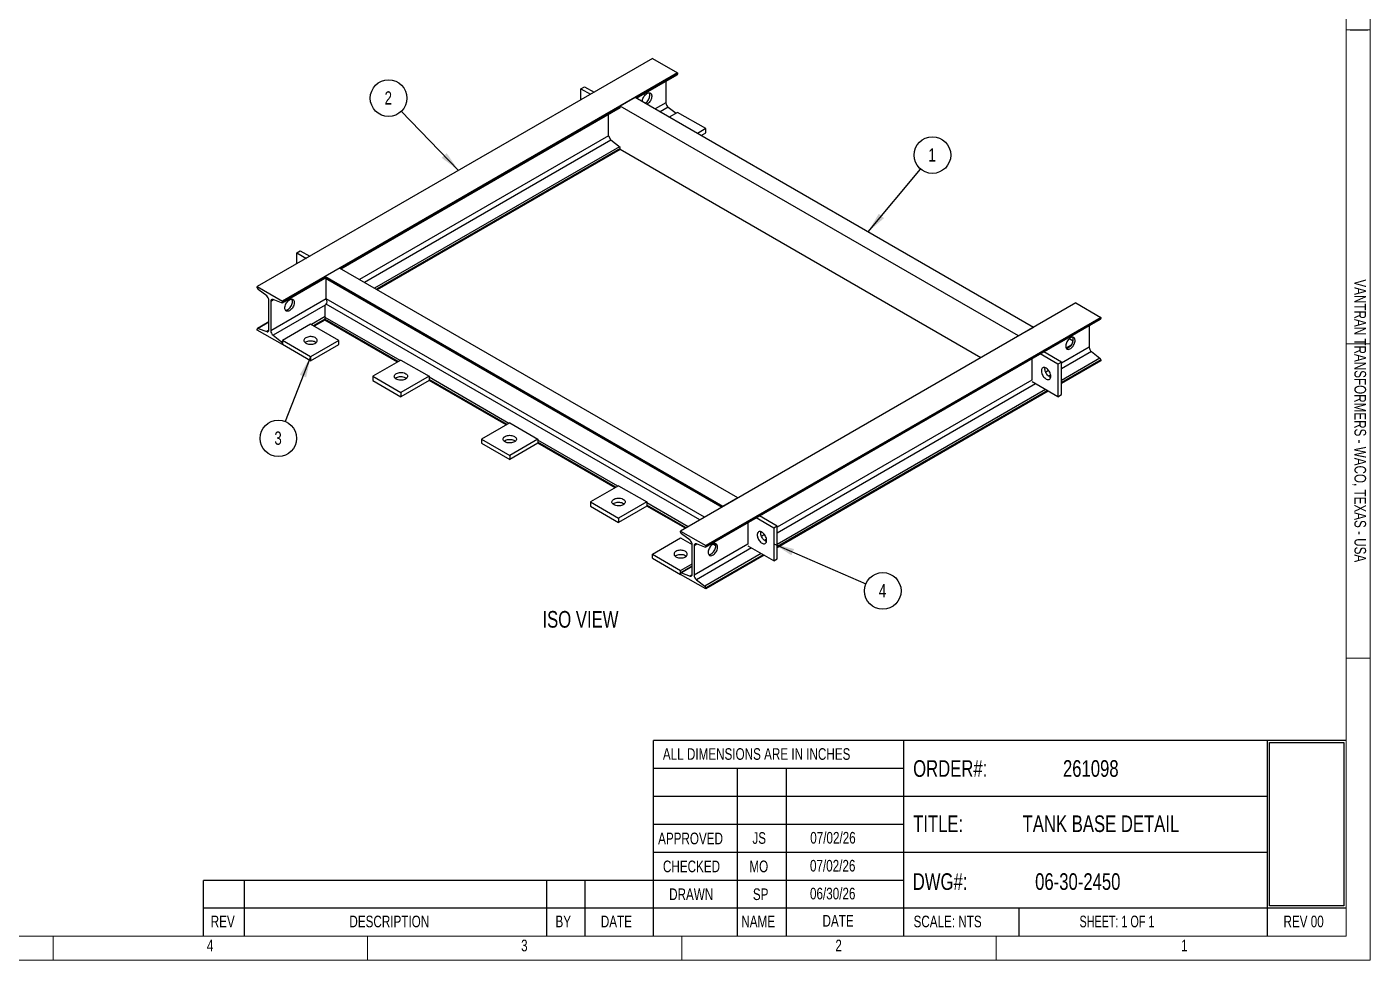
# Model space of a CAD drawing. Header units: inches. Extents: x 0 to 16.5, y 0 to 11.7.
# Drawn here: x 8.1 to 16.52, y 0.02 to 5.86 of the extents above; entities that cross this region are included whole.
import ezdxf

# ---------------------------------------------------------------- set-up
doc = ezdxf.new("R2010")
doc.units = ezdxf.units.IN
doc.header["$MEASUREMENT"] = 0
doc.layers.add('FORMAT', color=7, linetype='Continuous')
doc.styles.add('SLDTEXTSTYLE0', font='TXT', dxfattribs={"width": 0.75})
doc.styles.add('SLDTEXTSTYLE1', font='TXT', dxfattribs={"width": 0.692308})
doc.dimstyles.new('SLDDIMSTYLE5', dxfattribs={"dimtxt": 0.18, "dimasz": 0.13, "dimexe": 0, "dimexo": 0.0625, "dimgap": 0, "dimtad": 0, "dimtih": 1, "dimtoh": 1, "dimdec": 0, "dimrnd": 1e-09, "dimzin": 0, "dimdsep": 46, "dimtxsty": 'Standard', "dimsah": 1, "dimcen": 0.09, "dimadec": 0, "dimazin": 0, "dimtfac": 0.13, "dimtdec": 0, "dimtofl": 0, "dimtmove": 0, "dimatfit": 3, "dimfxl": 0, "dimfrac": 2, "dimtolj": 1, "dimtzin": 0, "dimarcsym": 0})
picture_1 = doc.add_image_def('image1.bmp', size_in_pixel=(535, 215))

# ---------------------------------------------------------------- blocks, each defined once
blk = doc.blocks.new('Drawing View122')
at = {"color": 7, "linetype": 'Continuous', "lineweight": 25}
for p, q in [((2.0509, 1.3763), (-0.424, -0.0524)), ((2.0509, 1.3763), (2.2078, 1.2857)), ((2.2078, 1.2857), (-0.2671, -0.143)), ((2.2078, 1.2791), (1.9484, 1.1293)), ((1.951, 1.1278), (2.2059, 1.2749)), ((2.2078, 1.2857), (2.2078, 1.2791)), ((1.6031, 1.1868), (1.6252, 1.1996)), ((1.6031, 1.1178), (1.6031, 1.1868)), ((1.6031, 1.1868), (1.6629, 1.1523)), ((1.6252, 1.1996), (1.685, 1.1651)), ((2.135, 1.234), (2.135, 1.0992)), ((1.9426, 1.1326), (1.8493, 1.0787)), ((4.4374, -0.3076), (1.9426, 1.1326)), ((2.135, 1.0992), (2.0678, 1.0604)), ((1.8493, 1.0721), (0.0971, 0.0606)), ((0.0998, 0.0591), (1.8493, 1.069)), ((1.7765, 0.8922), (1.7765, 1.027)), ((1.8459, 1.0671), (1.8493, 1.0658)), ((1.8493, 1.0658), (1.8493, 1.0787)), ((4.344, -0.3614), (1.8493, 1.0787)), ((2.1493, 1.0715), (2.0989, 1.0424)), ((2.1493, 1.0715), (2.1985, 1.0336)), ((2.2078, 1.039), (2.1563, 1.0093)), ((2.3846, 0.937), (2.2078, 1.039)), ((2.3846, 0.937), (2.3331, 0.9072)), ((2.3846, 0.9115), (2.3846, 0.937)), ((1.7765, 0.8922), (0.2166, -0.0083)), ((1.7908, 0.8645), (0.2477, -0.0263)), ((1.7765, 0.8922), (1.7908, 0.8645)), ((1.8493, 0.8195), (1.7908, 0.8645)), ((2.3552, 0.8945), (2.3846, 0.9115)), ((1.8439, 0.8237), (0.3097, -0.062)), ((1.8493, 0.8131), (0.3215, -0.0689)), ((1.8493, 0.8066), (0.3272, -0.0721)), ((1.8493, 0.8066), (1.8493, 0.8195)), ((4.1083, -0.4975), (1.8493, 0.8066)), ((-0.1768, 0.1593), (-0.1548, 0.172)), ((-0.1548, 0.172), (-0.0949, 0.1375)), ((-0.1768, 0.0902), (-0.1768, 0.1593)), ((-0.1768, 0.1593), (-0.117, 0.1248)), ((-0.269, -0.1538), (-0.001, 0.0009)), ((-0.0019, 0.0035), (-0.2671, -0.1496)), ((0.0914, 0.0639), (-0.0019, 0.0101)), ((2.4928, -1.4301), (-0.0019, 0.0101)), ((-0.0019, 0.0042), (-0.0019, 0.0101)), ((2.4878, -1.4331), (-0.0019, 0.0042)), ((0, 0), (2.4851, -1.4346)), ((2.5862, -1.3762), (0.0914, 0.0639)), ((-0.424, -0.0524), (-0.2671, -0.143)), ((-0.424, -0.059), (-0.424, -0.0524)), ((-0.3655, -0.1104), (-0.4186, -0.0695)), ((0.0078, -0.1283), (0.0078, -0.0045)), ((-0.3512, -0.323), (-0.3512, -0.1381)), ((0.0078, -0.1288), (-0.3398, -0.3295)), ((-0.3225, -0.1346), (-0.3398, -0.1447)), ((-0.3398, -0.1447), (-0.3398, -0.3295)), ((-0.2725, -0.1539), (-0.3256, -0.1334)), ((0.0019, -0.1682), (-0.3256, -0.3572)), ((-0.2671, -0.143), (-0.2671, -0.1496)), ((0.0074, -0.1627), (0.0019, -0.1682)), ((0.0019, -0.2448), (0.0019, -0.1682)), ((2.3478, -1.5138), (0.0074, -0.1627)), ((2.3779, -1.4965), (0.0078, -0.1283)), ((4.7025, -0.1545), (2.2277, -1.5832)), ((4.7025, -0.1545), (4.8595, -0.2451)), ((0.0019, -0.2397), (-0.0857, -0.2903)), ((0.4702, -0.5152), (0.0019, -0.2448)), ((4.8595, -0.2451), (2.3846, -1.6738)), ((4.8595, -0.2517), (2.3846, -1.6804)), ((4.8595, -0.2451), (4.8595, -0.2517)), ((-0.424, -0.3246), (-0.424, -0.318)), ((-0.2671, -0.4152), (-0.424, -0.3246)), ((-0.3512, -0.2729), (-0.4221, -0.3138)), ((-0.3512, -0.2749), (-0.4186, -0.3138)), ((-0.4186, -0.3138), (-0.3655, -0.3342)), ((-0.3514, -0.3261), (-0.3655, -0.3342)), ((-0.0903, -0.2876), (-0.2671, -0.3897)), ((0.0865, -0.3897), (-0.0903, -0.2876)), ((-0.0019, -0.2555), (-0.0739, -0.2971)), ((-0.0019, -0.2621), (-0.0682, -0.3004)), ((-0.0019, -0.2621), (-0.0019, -0.2563)), ((0.4584, -0.522), (-0.0019, -0.2563)), ((0.4533, -0.5249), (-0.0019, -0.2621)), ((2.3827, -1.6846), (4.8576, -0.2559)), ((4.4374, -0.3076), (4.344, -0.3614)), ((4.7867, -0.2968), (4.7867, -0.4316)), ((-0.3256, -0.3572), (-0.2725, -0.3981)), ((-0.2671, -0.395), (-0.2725, -0.3981)), ((-0.0903, -0.4917), (-0.2671, -0.3897)), ((-0.2671, -0.3897), (-0.2671, -0.4152)), ((-0.2671, -0.4086), (-0.2671, -0.4152)), ((-0.0903, -0.5172), (-0.2671, -0.4152)), ((0.0865, -0.3897), (-0.0903, -0.4917)), ((-0.0903, -0.5172), (0.0865, -0.4152)), ((0.0865, -0.4152), (0.0865, -0.3897)), ((4.6418, -0.4362), (4.6759, -0.4165)), ((4.6622, -0.3779), (4.6862, -0.3917)), ((-0.0903, -0.4917), (-0.0903, -0.5172)), ((4.4282, -0.5037), (4.4282, -0.6385)), ((4.5902, -0.5376), (4.4799, -0.4739)), ((4.6123, -0.5248), (4.502, -0.4611)), ((4.7867, -0.4316), (4.6123, -0.5322)), ((4.801, -0.4593), (4.6123, -0.5682)), ((4.854, -0.5001), (4.6123, -0.6397)), ((4.801, -0.4593), (4.854, -0.5001)), ((0.4754, -0.5121), (0.2986, -0.6142)), ((0.4754, -0.5121), (0.6522, -0.6142)), ((4.5328, -0.5781), (4.5141, -0.5889)), ((4.6123, -0.5248), (4.5902, -0.5376)), ((4.5902, -0.5376), (4.5902, -0.7417)), ((4.8595, -0.5107), (4.6123, -0.6533)), ((4.8595, -0.5172), (4.6123, -0.6599)), ((4.6123, -0.729), (4.6123, -0.5248)), ((4.8595, -0.5107), (4.8595, -0.5172)), ((0.2986, -0.6142), (0.4754, -0.7162)), ((0.2986, -0.6142), (0.2986, -0.6397)), ((0.2986, -0.6397), (0.4754, -0.7418)), ((0.6522, -0.6142), (0.4754, -0.7162)), ((0.6522, -0.6397), (0.4754, -0.7418)), ((0.6522, -0.6142), (0.6522, -0.6397)), ((1.1519, -0.9087), (0.6522, -0.6202)), ((1.1401, -0.9155), (0.6522, -0.6338)), ((1.135, -0.9184), (0.6522, -0.6397)), ((4.4282, -0.6385), (2.8324, -1.5598)), ((4.451, -0.6613), (2.8324, -1.5957)), ((4.5902, -0.7417), (4.4304, -0.6494)), ((4.5454, -0.6068), (4.5326, -0.6142)), ((0.4754, -0.7162), (0.4754, -0.7418)), ((4.5129, -0.6971), (2.8324, -1.6672)), ((4.5247, -0.7039), (2.8324, -1.6809)), ((4.5304, -0.7072), (2.8324, -1.6875)), ((4.5902, -0.7417), (4.6123, -0.729)), ((1.1571, -0.9057), (0.9803, -1.0077)), ((1.1571, -0.9057), (1.3339, -1.0077)), ((0.9803, -1.0077), (0.9803, -1.0332)), ((0.9803, -1.0077), (1.1571, -1.1098)), ((1.3339, -1.0077), (1.1571, -1.1098)), ((1.3339, -1.0077), (1.3339, -1.0332)), ((0.9803, -1.0332), (1.1571, -1.1353)), ((1.3339, -1.0332), (1.1571, -1.1353)), ((1.8335, -1.3022), (1.3339, -1.0137)), ((1.8217, -1.309), (1.3339, -1.0274)), ((1.8167, -1.312), (1.3339, -1.0332)), ((1.1571, -1.1098), (1.1571, -1.1353)), ((1.8388, -1.2992), (1.662, -1.4012)), ((1.8388, -1.2992), (2.0155, -1.4012)), ((1.662, -1.4012), (1.662, -1.4268)), ((1.662, -1.4012), (1.8388, -1.5033)), ((1.662, -1.4268), (1.8388, -1.5288)), ((2.0155, -1.4012), (1.8388, -1.5033)), ((2.0155, -1.4268), (1.8388, -1.5288)), ((2.0155, -1.4012), (2.0155, -1.4268)), ((2.274, -1.5565), (2.0155, -1.4073)), ((2.2622, -1.5633), (2.0155, -1.4209)), ((2.2571, -1.5662), (2.0155, -1.4268)), ((2.5862, -1.3762), (2.4928, -1.4301)), ((1.8388, -1.5033), (1.8388, -1.5288)), ((2.8103, -1.5651), (2.6999, -1.5014)), ((2.8324, -1.5524), (2.722, -1.4887)), ((2.2277, -1.5832), (2.3846, -1.6738)), ((2.2277, -1.5898), (2.2277, -1.5832)), ((2.6482, -1.5313), (2.6482, -1.6661)), ((2.8324, -1.5524), (2.8103, -1.5651)), ((2.8103, -1.5651), (2.8103, -1.7693)), ((2.8324, -1.7565), (2.8324, -1.5524)), ((2.0509, -1.7278), (2.2277, -1.6258)), ((2.2277, -1.6258), (2.3004, -1.6678)), ((2.2862, -1.6412), (2.2331, -1.6003)), ((2.3004, -1.8537), (2.3004, -1.6689)), ((2.3292, -1.6654), (2.3118, -1.6754)), ((2.6482, -1.6661), (2.3118, -1.8603)), ((2.3118, -1.6754), (2.3118, -1.8603)), ((2.3792, -1.6846), (2.3261, -1.6642)), ((2.3846, -1.6738), (2.3846, -1.6804)), ((2.4478, -1.6763), (2.4296, -1.6658)), ((2.4472, -1.6701), (2.4353, -1.6632)), ((2.8103, -1.7693), (2.6504, -1.677)), ((2.7529, -1.6057), (2.7341, -1.6165)), ((2.7654, -1.6344), (2.7527, -1.6417)), ((2.0509, -1.7533), (2.0509, -1.7278)), ((2.0509, -1.7278), (2.2277, -1.8299)), ((2.0509, -1.7533), (2.2277, -1.8554)), ((2.671, -1.6889), (2.3261, -1.888)), ((2.7329, -1.7246), (2.3792, -1.9289)), ((2.7447, -1.7315), (2.3846, -1.9394)), ((2.7505, -1.7347), (2.3846, -1.946)), ((2.4015, -1.7261), (2.4044, -1.7278)), ((2.4026, -1.7289), (2.4044, -1.7278)), ((2.4044, -1.7278), (2.4044, -1.7313)), ((2.8103, -1.7693), (2.8324, -1.7565)), ((2.2277, -1.8299), (2.3004, -1.7878)), ((2.2277, -1.8554), (2.2277, -1.8299)), ((2.2277, -1.8554), (2.2277, -1.8488)), ((2.3004, -1.8037), (2.2296, -1.8446)), ((2.3004, -1.8056), (2.2331, -1.8445)), ((2.2331, -1.8445), (2.2862, -1.865)), ((2.3846, -1.946), (2.2277, -1.8554)), ((2.3002, -1.8568), (2.2862, -1.865)), ((2.3261, -1.888), (2.3792, -1.9289)), ((2.3846, -1.9394), (2.3846, -1.946))]:
    blk.add_line(p, q, dxfattribs=at)
at = {"color": 7, "linetype": 'Continuous', "lineweight": 25, "flags": 128}
for points in [[(1.9877, 1.1066), (1.9881, 1.1126), (1.9894, 1.1189), (1.9915, 1.1253), (1.9943, 1.1317), (1.9977, 1.1379), (2.0017, 1.1436), (2.0062, 1.1488), (2.011, 1.1533), (2.0159, 1.1569), (2.0209, 1.1595), (2.0258, 1.1611), (2.0304, 1.1616), (2.0347, 1.1611), (2.0385, 1.1594), (2.0416, 1.1567), (2.044, 1.1531), (2.0457, 1.1486), (2.0465, 1.1434), (2.0465, 1.1376), (2.0457, 1.1315), (2.044, 1.1251), (2.0416, 1.1186), (2.0385, 1.1123), (2.0347, 1.1063), (2.0304, 1.1009), (2.0258, 1.096), (2.0209, 1.092), (2.0172, 1.0896)], [(-0.3256, -0.1334), (-0.3285, -0.1326), (-0.3312, -0.1325), (-0.3337, -0.133), (-0.3358, -0.1342), (-0.3375, -0.1361), (-0.3388, -0.1385), (-0.3396, -0.1414), (-0.3398, -0.1447)], [(-0.2671, -0.1496), (-0.2672, -0.1509), (-0.2675, -0.152), (-0.2679, -0.1529), (-0.2686, -0.1536), (-0.2694, -0.154), (-0.2703, -0.1542), (-0.2714, -0.1542), (-0.2725, -0.1539)], [(-0.2514, -0.1861), (-0.251, -0.1801), (-0.2498, -0.1738), (-0.2477, -0.1673), (-0.2449, -0.1609), (-0.2415, -0.1548), (-0.2374, -0.149), (-0.233, -0.1438), (-0.2282, -0.1394), (-0.2232, -0.1358), (-0.2182, -0.1332), (-0.2134, -0.1316), (-0.2087, -0.131), (-0.2045, -0.1316), (-0.2007, -0.1332), (-0.1976, -0.1359), (-0.1951, -0.1396), (-0.1935, -0.144), (-0.1926, -0.1492), (-0.1926, -0.155), (-0.1935, -0.1612), (-0.1951, -0.1676), (-0.1976, -0.174), (-0.2007, -0.1803), (-0.2045, -0.1863), (-0.2087, -0.1918), (-0.2134, -0.1966), (-0.2182, -0.2006), (-0.2232, -0.2038), (-0.2282, -0.2059), (-0.233, -0.207), (-0.2374, -0.207), (-0.2415, -0.2058), (-0.2449, -0.2037), (-0.2477, -0.2005), (-0.2498, -0.1964), (-0.251, -0.1916), (-0.2514, -0.1861)], [(-0.2477, -0.2005), (-0.2466, -0.2005), (-0.242, -0.2), (-0.2371, -0.1984), (-0.2321, -0.1958), (-0.2272, -0.1922), (-0.2224, -0.1877), (-0.2179, -0.1826), (-0.2139, -0.1768), (-0.2104, -0.1706), (-0.2076, -0.1642), (-0.2056, -0.1578), (-0.2043, -0.1515), (-0.2039, -0.1455)], [(-0.424, -0.318), (-0.4239, -0.3168), (-0.4236, -0.3157), (-0.4231, -0.3148), (-0.4224, -0.3141), (-0.4216, -0.3136), (-0.4207, -0.3134), (-0.4197, -0.3135), (-0.4186, -0.3138)], [(-0.3655, -0.3342), (-0.3626, -0.335), (-0.3599, -0.3351), (-0.3574, -0.3346), (-0.3553, -0.3334), (-0.3535, -0.3316), (-0.3523, -0.3292), (-0.3515, -0.3263), (-0.3512, -0.323)], [(-0.1197, -0.3727), (-0.1243, -0.3758), (-0.1279, -0.3793), (-0.1304, -0.3831), (-0.1317, -0.3871), (-0.1319, -0.3912), (-0.1308, -0.3952), (-0.1286, -0.3991), (-0.1253, -0.4027), (-0.121, -0.406), (-0.1158, -0.4087), (-0.1098, -0.4109), (-0.1033, -0.4125), (-0.0965, -0.4135), (-0.0894, -0.4137), (-0.0824, -0.4133), (-0.0756, -0.4122), (-0.0692, -0.4104), (-0.0634, -0.4081), (-0.0584, -0.4052), (-0.0544, -0.4019), (-0.0513, -0.3982), (-0.0494, -0.3942), (-0.0486, -0.3902), (-0.0491, -0.3861), (-0.0507, -0.3822), (-0.0535, -0.3784), (-0.0573, -0.375), (-0.0621, -0.372), (-0.0677, -0.3695), (-0.0739, -0.3676), (-0.0806, -0.3663), (-0.0876, -0.3657), (-0.0947, -0.3658), (-0.1016, -0.3665), (-0.1083, -0.368), (-0.1143, -0.37), (-0.1197, -0.3727)], [(-0.1256, -0.4024), (-0.1243, -0.4013), (-0.1197, -0.3982)], [(-0.1197, -0.3982), (-0.1143, -0.3956), (-0.1083, -0.3935), (-0.1016, -0.3921), (-0.0947, -0.3913), (-0.0876, -0.3912), (-0.0806, -0.3918), (-0.0739, -0.3931), (-0.0677, -0.395), (-0.0621, -0.3975), (-0.0573, -0.4005), (-0.055, -0.4024)], [(4.6688, -0.3732), (4.6639, -0.3765), (4.659, -0.3808), (4.6545, -0.3858), (4.6503, -0.3914), (4.6467, -0.3975), (4.6437, -0.4038), (4.6415, -0.4103), (4.64, -0.4166), (4.6394, -0.4227), (4.6396, -0.4284), (4.6407, -0.4334), (4.6425, -0.4377), (4.6451, -0.4411), (4.6484, -0.4435), (4.6523, -0.4449), (4.6567, -0.4452), (4.6614, -0.4444), (4.6663, -0.4425), (4.6713, -0.4396), (4.6763, -0.4358), (4.681, -0.4312), (4.6853, -0.4258), (4.6892, -0.42), (4.6925, -0.4137), (4.6951, -0.4073), (4.697, -0.4009), (4.6981, -0.3946), (4.6983, -0.3887), (4.6976, -0.3834), (4.6962, -0.3787), (4.6939, -0.3749), (4.691, -0.3719), (4.6873, -0.37), (4.6832, -0.3692), (4.6787, -0.3694), (4.6738, -0.3708), (4.6688, -0.3732)], [(4.6431, -0.4386), (4.6442, -0.4387), (4.6488, -0.4381), (4.6537, -0.4365), (4.6587, -0.4339), (4.6637, -0.4303), (4.6684, -0.4258), (4.6729, -0.4207), (4.6769, -0.4149), (4.6804, -0.4088), (4.6832, -0.4024), (4.6852, -0.3959), (4.6865, -0.3896), (4.6869, -0.3836)], [(4.546, -0.6141), (4.5456, -0.6081), (4.5444, -0.6018), (4.5423, -0.5954), (4.5395, -0.589), (4.536, -0.5828), (4.532, -0.5771), (4.5276, -0.5719), (4.5228, -0.5675), (4.5178, -0.5639), (4.5128, -0.5612), (4.5079, -0.5596), (4.5033, -0.5591), (4.4991, -0.5597), (4.4953, -0.5613), (4.4922, -0.564), (4.4897, -0.5676), (4.4881, -0.5721), (4.4872, -0.5773), (4.4872, -0.5831), (4.4881, -0.5892), (4.4897, -0.5956), (4.4922, -0.6021), (4.4953, -0.6084), (4.4991, -0.6144), (4.5033, -0.6199), (4.5079, -0.6247), (4.5128, -0.6287), (4.5178, -0.6318), (4.5228, -0.634), (4.5276, -0.635), (4.532, -0.635), (4.536, -0.6339), (4.5395, -0.6317), (4.5423, -0.6286), (4.5444, -0.6245), (4.5456, -0.6196), (4.546, -0.6141)], [(4.5453, -0.6213), (4.5449, -0.6212), (4.5399, -0.6191), (4.5349, -0.616), (4.53, -0.6119), (4.5254, -0.6071), (4.5211, -0.6016), (4.5174, -0.5956), (4.5143, -0.5893), (4.5118, -0.5829), (4.5102, -0.5765), (4.5093, -0.5703), (4.5093, -0.5645), (4.51, -0.5602)], [(0.5049, -0.6312), (0.4995, -0.6338), (0.4934, -0.6359), (0.4868, -0.6373), (0.4798, -0.6381), (0.4727, -0.6382), (0.4658, -0.6376), (0.459, -0.6363), (0.4528, -0.6344), (0.4472, -0.6319), (0.4424, -0.6289), (0.4386, -0.6255), (0.4358, -0.6217), (0.4342, -0.6178), (0.4337, -0.6137), (0.4345, -0.6096), (0.4364, -0.6057), (0.4395, -0.602), (0.4435, -0.5987), (0.4485, -0.5958), (0.4543, -0.5934), (0.4607, -0.5917), (0.4675, -0.5906), (0.4745, -0.5901), (0.4816, -0.5904), (0.4884, -0.5913), (0.4949, -0.593), (0.5009, -0.5952), (0.5061, -0.5979), (0.5104, -0.6012), (0.5137, -0.6048), (0.5159, -0.6086), (0.517, -0.6127), (0.5168, -0.6167), (0.5155, -0.6207), (0.513, -0.6246), (0.5094, -0.6281), (0.5049, -0.6312)], [(0.4401, -0.627), (0.4435, -0.6242), (0.4485, -0.6213), (0.4543, -0.619), (0.4607, -0.6172), (0.4675, -0.6161), (0.4745, -0.6157), (0.4816, -0.6159), (0.4884, -0.6169), (0.4949, -0.6185), (0.5009, -0.6207), (0.5061, -0.6234), (0.5104, -0.6267), (0.5107, -0.627)], [(1.1865, -1.0247), (1.1811, -1.0274), (1.175, -1.0294), (1.1684, -1.0309), (1.1615, -1.0316), (1.1544, -1.0317), (1.1474, -1.0311), (1.1407, -1.0298), (1.1345, -1.0279), (1.1289, -1.0254), (1.1241, -1.0224), (1.1203, -1.019), (1.1175, -1.0152), (1.1159, -1.0113), (1.1154, -1.0072), (1.1162, -1.0032), (1.1181, -0.9992), (1.1211, -0.9955), (1.1252, -0.9922), (1.1302, -0.9893), (1.136, -0.987), (1.1424, -0.9852), (1.1492, -0.9841), (1.1562, -0.9837), (1.1632, -0.9839), (1.1701, -0.9849), (1.1766, -0.9865), (1.1826, -0.9887), (1.1878, -0.9914), (1.1921, -0.9947), (1.1954, -0.9983), (1.1976, -1.0022), (1.1987, -1.0062), (1.1985, -1.0103), (1.1972, -1.0143), (1.1947, -1.0181), (1.1911, -1.0216), (1.1865, -1.0247)], [(1.1218, -1.0205), (1.1252, -1.0177), (1.1302, -1.0148), (1.136, -1.0125), (1.1424, -1.0107), (1.1492, -1.0096), (1.1562, -1.0092), (1.1632, -1.0094), (1.1701, -1.0104), (1.1766, -1.012), (1.1826, -1.0142), (1.1878, -1.017), (1.1921, -1.0202), (1.1924, -1.0205)], [(1.8682, -1.4183), (1.8628, -1.4209), (1.8567, -1.4229), (1.8501, -1.4244), (1.8432, -1.4252), (1.8361, -1.4253), (1.8291, -1.4246), (1.8224, -1.4234), (1.8162, -1.4215), (1.8106, -1.419), (1.8058, -1.416), (1.802, -1.4125), (1.7992, -1.4088), (1.7976, -1.4048), (1.7971, -1.4007), (1.7979, -1.3967), (1.7998, -1.3928), (1.8028, -1.3891), (1.8069, -1.3857), (1.8119, -1.3829), (1.8177, -1.3805), (1.824, -1.3787), (1.8308, -1.3776), (1.8379, -1.3772), (1.8449, -1.3775), (1.8518, -1.3784), (1.8583, -1.38), (1.8642, -1.3822), (1.8694, -1.385), (1.8738, -1.3882), (1.8771, -1.3918), (1.8793, -1.3957), (1.8803, -1.3997), (1.8802, -1.4038), (1.8788, -1.4078), (1.8764, -1.4116), (1.8728, -1.4151), (1.8682, -1.4183)], [(1.8034, -1.414), (1.8069, -1.4113), (1.8119, -1.4084), (1.8177, -1.406), (1.824, -1.4043), (1.8308, -1.4031), (1.8379, -1.4027), (1.8449, -1.403), (1.8518, -1.4039), (1.8583, -1.4055), (1.8642, -1.4077), (1.8694, -1.4105), (1.8738, -1.4137), (1.8741, -1.414)], [(2.7661, -1.6417), (2.7656, -1.6357), (2.7644, -1.6294), (2.7623, -1.6229), (2.7595, -1.6165), (2.7561, -1.6104), (2.7521, -1.6046), (2.7476, -1.5995), (2.7428, -1.595), (2.7379, -1.5914), (2.7329, -1.5888), (2.728, -1.5872), (2.7233, -1.5866), (2.7191, -1.5872), (2.7153, -1.5889), (2.7122, -1.5915), (2.7098, -1.5952), (2.7081, -1.5997), (2.7073, -1.6049), (2.7073, -1.6106), (2.7081, -1.6168), (2.7098, -1.6232), (2.7122, -1.6296), (2.7153, -1.6359), (2.7191, -1.6419), (2.7233, -1.6474), (2.728, -1.6522), (2.7329, -1.6563), (2.7379, -1.6594), (2.7428, -1.6615), (2.7476, -1.6626), (2.7521, -1.6626), (2.7561, -1.6615), (2.7595, -1.6593), (2.7623, -1.6561), (2.7644, -1.6521), (2.7656, -1.6472), (2.7661, -1.6417)], [(2.7653, -1.6489), (2.7649, -1.6488), (2.76, -1.6466), (2.755, -1.6435), (2.7501, -1.6395), (2.7454, -1.6347), (2.7412, -1.6292), (2.7374, -1.6232), (2.7343, -1.6169), (2.7319, -1.6104), (2.7302, -1.604), (2.7293, -1.5979), (2.7293, -1.5921), (2.73, -1.5877)], [(2.3261, -1.6642), (2.3232, -1.6634), (2.3205, -1.6633), (2.318, -1.6638), (2.3159, -1.665), (2.3141, -1.6668), (2.3129, -1.6692), (2.3121, -1.6721), (2.3118, -1.6754)], [(2.3846, -1.6804), (2.3845, -1.6816), (2.3842, -1.6827), (2.3837, -1.6836), (2.3831, -1.6843), (2.3822, -1.6848), (2.3813, -1.685), (2.3803, -1.6849), (2.3792, -1.6846)], [(2.4297, -1.6658), (2.4247, -1.6692), (2.4198, -1.6734), (2.4153, -1.6784), (2.4112, -1.684), (2.4075, -1.6901), (2.4046, -1.6965), (2.4023, -1.7029), (2.4009, -1.7093), (2.4002, -1.7154), (2.4004, -1.721), (2.4015, -1.7261), (2.4034, -1.7303), (2.406, -1.7337), (2.4093, -1.7362), (2.4132, -1.7375), (2.4175, -1.7378), (2.4222, -1.737), (2.4272, -1.7352), (2.4322, -1.7323), (2.4371, -1.7285), (2.4418, -1.7238), (2.4462, -1.7185), (2.4501, -1.7126), (2.4534, -1.7064), (2.456, -1.7), (2.4578, -1.6935), (2.4589, -1.6873), (2.4591, -1.6814), (2.4585, -1.676), (2.457, -1.6714), (2.4548, -1.6675), (2.4518, -1.6646), (2.4482, -1.6627), (2.444, -1.6618), (2.4395, -1.6621), (2.4346, -1.6634), (2.4297, -1.6658)], [(2.4039, -1.7313), (2.405, -1.7313), (2.4097, -1.7308), (2.4145, -1.7292), (2.4195, -1.7265), (2.4245, -1.7229), (2.4293, -1.7185), (2.4337, -1.7133), (2.4378, -1.7076), (2.4412, -1.7014), (2.444, -1.695), (2.4461, -1.6886), (2.4473, -1.6822), (2.4478, -1.6763)], [(2.1982, -1.7108), (2.1936, -1.7139), (2.1901, -1.7174), (2.1876, -1.7213), (2.1862, -1.7253), (2.1861, -1.7293), (2.1871, -1.7334), (2.1893, -1.7372), (2.1927, -1.7409), (2.197, -1.7441), (2.2022, -1.7468), (2.2081, -1.7491), (2.2146, -1.7507), (2.2215, -1.7516), (2.2286, -1.7519), (2.2356, -1.7514), (2.2424, -1.7503), (2.2488, -1.7486), (2.2545, -1.7462), (2.2595, -1.7433), (2.2636, -1.74), (2.2667, -1.7363), (2.2686, -1.7324), (2.2693, -1.7283), (2.2689, -1.7242), (2.2672, -1.7203), (2.2645, -1.7165), (2.2606, -1.7131), (2.2559, -1.7101), (2.2503, -1.7076), (2.244, -1.7057), (2.2373, -1.7044), (2.2303, -1.7038), (2.2233, -1.7039), (2.2163, -1.7047), (2.2097, -1.7061), (2.2036, -1.7082), (2.1982, -1.7108)], [(2.1923, -1.7406), (2.1936, -1.7394), (2.1982, -1.7363)], [(2.1982, -1.7363), (2.2036, -1.7337), (2.2097, -1.7316), (2.2163, -1.7302), (2.2233, -1.7294), (2.2303, -1.7293), (2.2373, -1.7299), (2.244, -1.7312), (2.2503, -1.7331), (2.2559, -1.7356), (2.2606, -1.7386), (2.263, -1.7406)], [(2.2277, -1.8488), (2.2278, -1.8475), (2.2281, -1.8464), (2.2285, -1.8455), (2.2292, -1.8448), (2.23, -1.8444), (2.2309, -1.8442), (2.232, -1.8442), (2.2331, -1.8445)], [(2.2862, -1.865), (2.2891, -1.8658), (2.2918, -1.8659), (2.2943, -1.8654), (2.2964, -1.8641), (2.2981, -1.8623), (2.2994, -1.8599), (2.3002, -1.857), (2.3004, -1.8537)]]:
    blk.add_lwpolyline(points, dxfattribs=at)
at = {"color": 7, "linetype": 'Continuous', "lineweight": 25}
for centre, radius, start, end in [((2.2034, 1.2786), 0.00448, 304.73884, 6.57334), ((1.972, 1.1496), 0.0633, 302.27602, 357.75085), ((2.0094, 1.1482), 0.0259, 357.7797, 31.2597), ((2.1728, 1.1011), 0.0378, 182.89982, 231.62815), ((0.0026, 0.0037), 0.00451, 173.63627, 235.05155), ((-0.4097, -0.0583), 0.0143, 182.89982, 231.62815), ((-0.3889, -0.14), 0.0378, 2.89982, 51.62815), ((-0.2297, -0.1445), 0.0259, 357.7797, 31.2597), ((-0.0147, -0.1283), 0.0225, 358.54862, 359.9947), ((0.0124, -0.257), 0.0143, 134.01121, 177.09497), ((4.855, -0.2522), 0.00448, 304.73884, 6.57334), ((-0.3021, -0.3276), 0.0378, 182.89982, 231.62815), ((-0.2814, -0.4093), 0.0143, 2.89982, 51.62815), ((4.6611, -0.3826), 0.0259, 357.7797, 31.2597), ((4.8244, -0.4297), 0.0378, 182.89982, 231.62815), ((4.8451, -0.5114), 0.0143, 2.89982, 51.62815), ((2.242, -1.5891), 0.0143, 182.89982, 231.62815), ((2.2627, -1.6708), 0.0378, 2.89982, 51.62815), ((2.4219, -1.6753), 0.0259, 357.7797, 31.2597), ((2.3495, -1.8584), 0.0378, 182.89982, 231.62815), ((2.3703, -1.9401), 0.0143, 2.89982, 51.62815)]:
    blk.add_arc(centre, radius, start, end, dxfattribs=at)
for centre, major_axis, ratio, start_param, end_param in [((-0.0091, -0.1376), (-0.0132, 0.0276), 0.622791, 3.355403, 4.731464), ((0.0413, -0.2737), (0.0392, -0.0297), 0.140501, 3.247494, 3.415984)]:
    blk.add_ellipse(centre, major_axis=major_axis, ratio=ratio, start_param=start_param, end_param=end_param, dxfattribs=at)
blk = doc.blocks.new('SW_NOTE_0_1')
at = {"layer": 'FORMAT', "color": 0}
blk.add_circle((0.0736, 0.0878), 0.1146, dxfattribs=at)
at = {"layer": 'FORMAT', "color": 0, "insert": (0.0719, 0.1306), "char_height": 0.0833, "attachment_point": 2, "style": 'SLDTEXTSTYLE0'}
blk.add_mtext('1', dxfattribs=at)
blk = doc.blocks.new('SW_NOTE_0_2')
at = {"layer": 'FORMAT', "color": 0}
blk.add_circle((-0.0798, 0.0823), 0.1146, dxfattribs=at)
at = {"layer": 'FORMAT', "color": 0, "insert": (-0.0815, 0.1251), "char_height": 0.0833, "attachment_point": 2, "style": 'SLDTEXTSTYLE0'}
blk.add_mtext('2', dxfattribs=at)
blk = doc.blocks.new('SW_NOTE_0_3')
at = {"layer": 'FORMAT', "color": 0}
blk.add_circle((0.1052, -0.0453), 0.1146, dxfattribs=at)
at = {"layer": 'FORMAT', "color": 0, "insert": (0.1036, -0.0025), "char_height": 0.0833, "attachment_point": 2, "style": 'SLDTEXTSTYLE0'}
blk.add_mtext('4', dxfattribs=at)
blk = doc.blocks.new('SW_NOTE_0_4')
at = {"layer": 'FORMAT', "color": 0}
blk.add_circle((-0.0422, -0.1066), 0.1146, dxfattribs=at)
at = {"layer": 'FORMAT', "color": 0, "insert": (-0.0438, -0.0637), "char_height": 0.0833, "attachment_point": 2, "style": 'SLDTEXTSTYLE0'}
blk.add_mtext('3', dxfattribs=at)

msp = doc.modelspace()

# ---------------------------------------------------------------- linework, layer by layer
at = {"color": 7, "linetype": 'Continuous', "lineweight": 18}
for p, q in [((16.51673, 11.67421), (16.51673, 0.0187)), ((16.36673, 11.52421), (16.36673, 0.1687)), ((16.48677, 5.84646), (16.36669, 5.84646)), ((16.36673, 5.84646), (16.51673, 5.84646)), ((16.36673, 3.87795), (16.51673, 3.87795)), ((16.36673, 1.90945), (16.51673, 1.90945)), ((16.36673, 0.1687), (0.1687, 0.1687)), ((8.26772, 0.04866), (8.26772, 0.16874)), ((8.26772, 0.1687), (8.26772, 0.0187)), ((10.23622, 0.1687), (10.23622, 0.0187)), ((12.20472, 0.1687), (12.20472, 0.0187)), ((14.17323, 0.1687), (14.17323, 0.0187)), ((16.51673, 0.0187), (0.0187, 0.0187))]:
    msp.add_line(p, q, dxfattribs=at)
at = {"color": 7, "linetype": 'Continuous', "lineweight": 25}
for p, q in [((16.39173, 5.84646), (16.50173, 5.84646)), ((16.36673, 1.39352), (12.02887, 1.39352)), ((12.02887, 0.16852), (12.02887, 1.39352)), ((13.59306, 1.39352), (13.59306, 0.16852)), ((15.87165, 1.39352), (15.87165, 0.16852)), ((13.59306, 1.21852), (12.02887, 1.21852)), ((12.55304, 0.16852), (12.55304, 1.21852)), ((12.86106, 0.16852), (12.86106, 1.21852)), ((15.87165, 1.04352), (12.02887, 1.04352)), ((13.59306, 0.86852), (12.02887, 0.86852)), ((15.87165, 0.69352), (12.02887, 0.69352)), ((13.59306, 0.51852), (9.20932, 0.51852)), ((9.20932, 0.16852), (9.20932, 0.51852)), ((9.46584, 0.16852), (9.46584, 0.51852)), ((11.36071, 0.16852), (11.36071, 0.51852)), ((11.60044, 0.16852), (11.60044, 0.51852)), ((16.36673, 0.34352), (9.20932, 0.34352)), ((14.31566, 0.34352), (14.31566, 0.16852))]:
    msp.add_line(p, q, dxfattribs=at)

# ---------------------------------------------------------------- block references
msp.add_blockref('Drawing View122', (9.97031, 4.28962), dxfattribs=at)
at = {"layer": 'FORMAT'}
for name, p in [('SW_NOTE_0_2', (10.44814, 5.3355)), ('SW_NOTE_0_1', (13.70133, 4.97329)), ('SW_NOTE_0_4', (9.72006, 3.39348)), ('SW_NOTE_0_3', (13.35878, 2.37659))]:
    msp.add_blockref(name, p, dxfattribs=at)

# ---------------------------------------------------------------- texts
at = {"color": 7, "linetype": 'Continuous', "lineweight": 0, "insert": (16.49134, 3.39692), "char_height": 0.0729167, "attachment_point": 2, "rotation": 270, "style": 'SLDTEXTSTYLE0'}
msp.add_mtext('VANTRAN TRANSFORMERS - WACO, TEXAS - USA', dxfattribs=at)
at = {"color": 7, "linetype": 'Continuous', "lineweight": 0}
for s, insert, char_height, attachment_point, style in [('ORDER#:', (13.65418, 1.27106), 0.104167, 1, 'SLDTEXTSTYLE0'), ('261098', (14.59262, 1.27106), 0.104167, 1, 'SLDTEXTSTYLE0'), ('TANK BASE DETAIL', (14.33991, 0.9253), 0.1041667, 1, 'SLDTEXTSTYLE0'), ('TITLE:', (13.65418, 0.9253), 0.104167, 1, 'SLDTEXTSTYLE0'), ('CHECKED', (12.08715, 0.64228), 0.072917, 1, 'SLDTEXTSTYLE0'), ('MO', (12.62852, 0.64228), 0.072917, 1, 'SLDTEXTSTYLE0'), ('07/02/26', (13.00805, 0.64651), 0.072917, 1, 'SLDTEXTSTYLE0'), ('DWG#:', (13.65164, 0.5628), 0.104167, 1, 'SLDTEXTSTYLE0'), ('06-30-2450', (14.41833, 0.5628), 0.104167, 1, 'SLDTEXTSTYLE0'), ('DRAWN', (12.12577, 0.46792), 0.072917, 1, 'SLDTEXTSTYLE0'), ('SP', (12.65038, 0.46792), 0.072917, 1, 'SLDTEXTSTYLE0'), ('06/30/26', (13.00805, 0.47215), 0.072917, 1, 'SLDTEXTSTYLE0'), ('REV', (9.2544, 0.29734), 0.072917, 1, 'SLDTEXTSTYLE0'), ('DESCRIPTION', (10.12299, 0.29734), 0.0729167, 1, 'SLDTEXTSTYLE0'), ('BY', (11.41394, 0.29734), 0.072917, 1, 'SLDTEXTSTYLE0'), ('DATE', (11.69787, 0.29734), 0.072917, 1, 'SLDTEXTSTYLE0'), ('NAME', (12.57787, 0.29734), 0.072917, 1, 'SLDTEXTSTYLE0'), ('DATE', (13.08664, 0.30157), 0.072917, 1, 'SLDTEXTSTYLE0'), ('SCALE: NTS', (13.65682, 0.29734), 0.072917, 1, 'SLDTEXTSTYLE0'), ('SHEET: 1 OF 1', (14.69639, 0.29734), 0.0729167, 1, 'SLDTEXTSTYLE1'), ('REV 00', (15.97401, 0.29734), 0.072917, 1, 'SLDTEXTSTYLE0'), ('4', (9.2505, 0.14676), 0.07292, 2, 'SLDTEXTSTYLE0'), ('3', (11.219, 0.14676), 0.07292, 2, 'SLDTEXTSTYLE0'), ('2', (13.18751, 0.14676), 0.07292, 2, 'SLDTEXTSTYLE0'), ('1', (15.35286, 0.14676), 0.07292, 2, 'SLDTEXTSTYLE0')]:
    msp.add_mtext(s, dxfattribs=dict(at, insert=insert, char_height=char_height, attachment_point=attachment_point, style=style))
at = {"layer": 'FORMAT', "attachment_point": 1, "style": 'SLDTEXTSTYLE0'}
for s, insert, char_height in [('ISO VIEW', (11.33247, 2.20542), 0.104167), ('ALL DIMENSIONS ARE IN INCHES', (12.08668, 1.34622), 0.0729167), ('APPROVED', (12.05662, 0.81728), 0.072917), ('JS', (12.64736, 0.82019), 0.072917), ('07/02/26', (13.00966, 0.82151), 0.072917)]:
    msp.add_mtext(s, dxfattribs=dict(at, insert=insert, char_height=char_height))

# ---------------------------------------------------------------- pictures from other files: only their frames are drawn
image = msp.add_image(picture_1, insert=(15.88652, 1.38281), size_in_units=(1.02487, 0.46585), rotation=-90)
image.dxf.flags = 7

# ---------------------------------------------------------------- leaders
at = {"layer": 'FORMAT'}
for points in [[(10.80731, 4.96514), (10.44814, 5.3355)], [(13.37169, 4.58014), (13.70133, 4.97329)], [(9.88003, 3.79789), (9.72006, 3.39348)], [(12.78058, 2.6257), (13.35878, 2.37659)]]:
    msp.add_leader(points, dimstyle='SLDDIMSTYLE5', dxfattribs=at)

doc.saveas('drawing.dxf')
